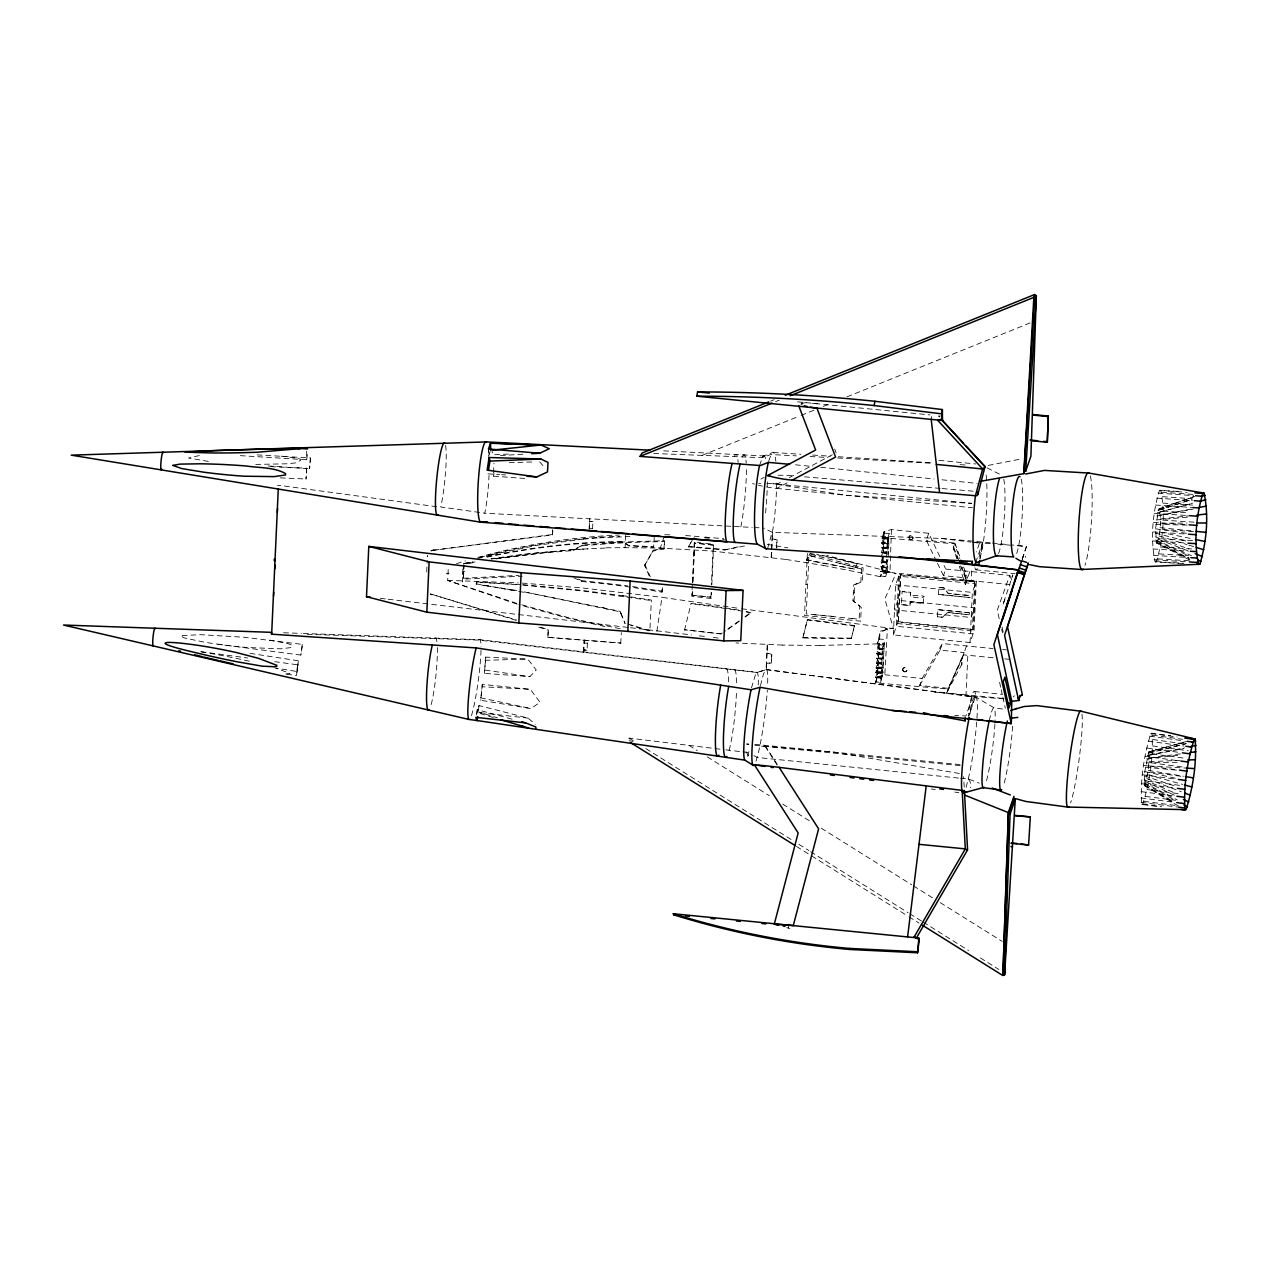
<?xml version="1.0" encoding="UTF-8"?>
<svg xmlns="http://www.w3.org/2000/svg" width="1270" height="1270" viewBox="0 0 1270 1270"><rect width="100%" height="100%" fill="white"/><g stroke="black" fill="none" stroke-linecap="round" stroke-linejoin="round"><path stroke-width="0.75" stroke-dasharray="5 3.75" d="M1156.859 806.386L1141.793 804.466C1139.936 780.812 1143.825 756.063 1150.874 733.409L1170.654 735.663M1178.338 805.958L1144.429 785.733L1144.778 771.604L1148.747 751.967L1185.942 741.585M1144.429 785.733L1148.286 770.382L1149.207 751.808M1141.793 804.466L1142.762 804.132C1149.81 781.479 1153.7 756.729 1151.842 733.076M485.727 657.114L484.394 673.37L529.939 676.624L536.242 669.973L528.352 659.876L526.399 659.051L485.727 657.114L484.394 673.37M1182.799 563.594L1155.144 561.927C1150.239 538.782 1152.557 513.032 1159.415 490.411L1180.386 491.474M1189.847 560.086L1156.589 543.084L1155.525 528.812L1158.621 509.095L1193.625 496.713M1156.589 543.084C1160.732 533.686 1162.066 518.192 1158.621 509.095M1155.144 561.927L1156.367 561.626C1163.241 539.004 1165.558 513.239 1160.653 490.093M939.8 556.546L928.735 533.273L891.429 529.574L884.11 531.622L882.698 573.85L887.619 572.183M891.429 529.574L890 572.135L882.761 572.262L880.237 576.644L882.206 570.405L882.825 556.72M990.108 543.592L972.788 542.226L979.535 543.258L979.726 542.369L976.519 551.942M516.827 603.393L447.691 580.374L448.342 566.309M426.704 572.008L427.212 560.61M462.836 568.865L462.248 581.835L463.486 578.279L464.074 565.309M463.852 564.34L463.169 579.168L522.288 576.183M485.553 585.867L476.139 583.835L516.985 591.074M487.95 586.248L485.569 585.391M524.796 478.457L493.395 476.171L493.998 463.121M490.728 586.74L487.966 585.756M499.872 588.137L490.744 586.248M505.19 589.058L499.888 587.645M511.842 590.137L505.222 588.566M621.062 613.458L625.11 623.649L620.109 611.807L523.859 591.82L620.141 611.314L621.062 613.521M547.814 637.35L620.855 643.064L547.814 637.35L548.275 629.571L540.782 627.301M431.403 550.942A8.112 7.318 14.9 0 1 433.927 550.196L552.498 534.924L552.831 527.59M547.942 636.889L548.275 629.571M552.498 534.924L552.783 530.812M583.486 652.256L584.025 640.413M589.026 530.654L589.566 518.827M583.74 652.288L584.406 639.985M592.947 521.653L589.709 521.383L592.947 521.653L592.566 528.764L589.343 528.479L589.836 518.827M587.026 650.24L583.803 649.954L587.026 650.24L587.407 643.128L584.105 643.08L587.407 643.128M602.456 607.52L608.155 609.203M620.744 643.525L621.332 632.65M606.187 547.783L625.11 547.672L625.745 533.765M573.707 577.707L581.882 581.533A408.384 176.101 9 0 1 642.715 588.962L661.956 592.169L662.21 586.597M649.208 575.897L644.604 565.547L652.875 551.116L663.924 549.053L664.559 540.734L624.618 541.925L583.12 544.894L573.722 549.64L523.558 554.26L491.077 558.8M661.956 592.169L662.432 587.565M663.924 549.053L664.559 540.734M720.947 633.905L684.498 629.745L720.947 633.905L725.551 630.603M744.506 545.957L724.773 549.958L688.292 546.894L693.15 538.623M738.981 610.172L736.314 609.695A305.768 183.753 0.3 0 0 721.376 607.441L716.359 606.695A305.625 184.944 2.3 0 0 701.262 604.631L691.086 603.472L701.215 605.123A305.625 184.944 2.3 0 1 716.343 607.187L721.36 607.933A305.768 183.753 0.3 0 1 736.283 610.187L741.22 611.045M692.309 584.644L691.785 596.249L711.2 598.472L711.47 592.661M692.388 582.708L694.245 542.084L700.77 542.798M692.213 595.233L710.946 597.154L692.213 595.233L692.388 591.423M692.817 581.898L694.658 542.957L713.327 545.084L711.47 584.359M692.277 595.027L692.452 591.296M692.88 582.009L694.658 542.957M710.882 597.36L711.216 591.566M711.819 584.93L713.676 544.306L702.389 542.973M724.773 549.958L740.664 546.243M745.077 617.109L751.014 612.854L746.157 611.426M307.165 634.301L478.965 640.112L756.936 672.465L766.064 669.687L767.207 644.493M771.176 557.514L771.446 551.704M771.525 549.767L772.319 532.32L763.524 528.018M766.334 669.719L766.604 663.813L771.509 662.924L771.89 654.574L767.112 652.637L767.493 644.509M771.461 557.546L771.827 549.418M771.842 549.005L772.319 538.575L776.811 540.179L776.462 548.037M772.604 532.336L772.335 538.242L777.129 539.956L776.748 548.307M802.831 638L807.418 619.522L815.356 620.49A555.292 325.263 -4.4 0 1 831.12 622.57L835.041 623.062A556.355 321.215 -6.3 0 1 846.757 624.538L854.519 625.586L851.281 638.651L802.831 638L807.418 619.522M822.309 555.403A555.292 132.255 8.5 0 1 834.072 557.911L837.978 558.832A556.355 136.509 10.1 0 1 849.63 561.737L857.329 563.721L854.456 569.055L806.386 560.165L810.45 552.974M833.374 616.426L806.244 613.95L808.942 555.434L817.404 557.482M851.281 638.651L854.519 625.586M851.63 618.379L859.155 619.268L859.758 606.25L852.964 600.678L853.71 584.883L860.869 581.93L861.457 568.912L808.942 555.434M854.456 569.055L806.402 559.673M854.091 601.377L854.853 584.708L862.441 581.581L863.076 567.769L807.355 553.466L804.529 615.458L860.631 621.173L861.266 607.378L852.964 600.678M857.329 563.721L849.598 562.229A556.355 136.509 10.1 0 0 837.962 559.324L834.057 558.403A555.292 132.255 8.5 0 0 818.34 555.069L810.435 553.466L806.386 560.165M993.045 657.701L963.406 654.844L948.023 689.038L875.379 682.879L877.379 676.291L879.078 638.969L884.444 639.493L884.237 643.827L882.285 649.748L880.999 677.751L875.617 677.593L880.983 678.116L882.936 672.528L877.57 671.989M876.268 663.432L878.221 657.638L883.587 658.162L881.634 663.972L876.268 663.432L878.221 657.844L883.571 658.368M881.888 658.701L876.49 658.558L881.856 659.082L883.809 653.193L884.015 648.827L878.649 648.303M882.11 654.098L876.697 653.891L882.063 654.415L884.031 648.573L884.222 644.16L878.872 643.636M882.317 649.351L876.935 648.891L882.285 649.748L876.919 649.224L878.888 643.303L884.237 643.827M880.681 566.658L886.031 567.452L888.127 558.689M886.285 562.451L880.888 562.308L886.238 562.832L888.206 556.943L888.841 542.941L883.491 542.417M881.332 552.45L886.682 553.196L888.635 547.386L883.285 546.862L881.316 552.672L886.714 553.117L881.332 552.45L886.714 552.91M886.936 548.18L881.555 547.719L886.904 548.529L888.841 542.941M889.27 533.606L887.317 539.194L881.967 538.67L883.904 533.082L889.27 533.606L887.127 543.496L881.761 542.973L887.111 543.862L889.063 538.274L883.698 537.75M884.11 531.622L881.967 538.67L887.349 539.131L887.127 543.496L881.761 542.973M883.904 533.082L883.063 551.736L888.413 552.275M886.428 559.34L885.841 571.865L880.475 571.325L885.825 572.198L887.984 561.848L882.618 561.324M883.142 667.782L881.205 673.37L875.84 672.846L877.792 667.242L883.142 667.782L882.952 672.163L877.586 671.624L875.617 677.593L881.015 678.037L880.793 682.419L875.427 681.895L880.808 682.339L882.936 672.528M881.221 673.29L875.84 672.846L881.237 673.005L883.158 667.496L883.793 653.494L878.443 652.97M887.571 570.928L887.762 566.611L882.412 566.071L880.459 571.659L885.841 572.119L885.619 576.532L880.253 575.993L885.619 576.532L887.571 570.928L882.206 570.405M881.555 547.719L886.904 548.243L889.063 538.274M893.366 634.936L895.668 584.835L899.636 573.437L976.312 581.009L974.026 631.111L970.058 642.525L893.366 634.936L897.35 623.538L899.636 573.437M898.382 622.157L900.684 574.548L974.677 581.866L972.375 629.475L898.382 622.157L900.684 574.548M909.987 605.568L910.13 602.377L923.322 603.218L910.288 601.932L909.987 605.568L901.398 604.726L902.144 591.503L910.717 592.344C906.081 602.536 943.197 594.979 910.574 595.551M910.415 595.995L910.717 592.344M923.163 603.663L923.607 596.836M937.482 616.791L937.879 609.679L969.518 612.807L969.359 614.791L947.372 612.632L942.721 617.299L937.482 616.791L942.8 617.077L947.452 612.394L969.359 614.791M938.514 594.439L938.895 587.343L944.134 587.851L948.325 593.408L970.296 595.582L970.137 597.567L938.514 594.439L970.137 597.567M966.502 645.938L961.946 659.019L961.676 664.924L962.247 658.13M959.294 566.182L965.343 584.549L965.914 577.755L961.565 566.88M965.644 583.644L965.914 577.755M1002.363 698.389L966.025 694.785L967.835 655.209M1010.015 584.565L971.232 580.723L971.772 568.849M970.058 642.525L972.344 592.423L976.312 581.009M766.064 669.687L972.693 696.42L965.883 715.994L954.818 715.312M654.304 536.051L653.669 547.275L628.65 545.862L623.3 542.147C577.437 542.068 531.67 547.576 486.854 557.197M875.379 682.879L877.491 676.815L880.078 631.222L884.968 630.19M877.491 676.815L884.809 674.783L887.412 628.841L885.095 628.92L893.429 628.618L884.841 598.98L895.953 573.468L826.833 555.466M516.858 584.644L476.679 581.914M520.621 584.438L476.663 582.343M476.536 715.073L479.012 705.548L528.066 718.121L535.353 724.344M479.012 705.548L478.234 712.518L528.066 718.121M482.33 684.339L480.679 700.262L531.003 708.596L539.988 702.278L531.178 690.467L528.749 689.213L482.33 684.339L480.679 700.262M306.689 451.215L306.673 459.756L307.816 450.929M656.86 631.365L661.987 597.329L739.791 608.505M931.212 419.386L931.656 416.528M476.52 713.502L477.202 709.644L512.572 719.312M740.87 526.828L741.378 524.288A44.18 5.001 -84.4 0 0 746.347 466.598M982.234 543.639L978.71 558.451M751.475 687.895L756.031 672.783L766.54 669.512L976.185 697.325L994.219 707.914L1004.03 709.216M760.46 685.562L763.572 673.656L766.54 669.512A48.53 4.731 -82.4 0 1 767.509 686.752M493.395 476.171L494.125 472.964M684.482 630.237L691.086 603.472M786.67 927.671A88.201 16.859 14.7 0 0 788.225 928.068L788.718 926.163M433.927 550.196L552.609 534.48M516.271 620.379L432.006 594.408A8.112 7.318 14.9 0 1 430.339 593.709M445.579 445.389A36.227 4.096 -84.4 0 1 440.722 506.984L484.759 513.175A40.386 5.191 -86.3 0 0 489.014 475.44M759.571 465.487L762.778 456.343L771.731 452.914A48.53 6.239 -86.3 0 1 775.859 461.312M768.763 460.931L771.731 452.914M729.075 750.252L729.869 747.411A44.18 5.001 -84.4 0 0 736.489 691.166M476.091 584.311L476.869 581.85M747.601 756.333L749.364 750.221M756.031 761.174L757.968 754.491A48.53 4.731 -82.4 0 0 767.318 690.086M966.153 787.321L969.661 773.112A48.53 4.731 -82.4 0 0 977.36 706.009A48.53 4.731 -82.4 0 0 969.216 717.344M912.86 538.559A2.175 1.873 16.8 0 0 910.32 535.988A2.175 1.873 16.8 0 0 909.256 539.051A2.175 1.873 16.8 0 0 912.86 538.559L913.019 538.035A2.175 1.873 16.8 0 0 910.479 535.464A2.175 1.873 16.8 0 0 909.415 538.512A2.175 1.873 16.8 0 0 913.019 538.035M1003.729 602.409L1012.825 574.881L1011.19 579.58M1022.302 559.038L1024.112 553.529L1025.827 557.324M1022.287 559.276L1026.477 546.433L1011.269 544.925M1022.175 559.308L1026.477 546.433L1015 545.528M623.872 547.672L660.257 548.053L664.274 536.337M490.141 451.803L488.585 456.263L488.474 450.818M462.582 574.421L463.82 570.881M496.189 558.864L543.004 552.99L573.421 550.545L573.722 549.64M573.421 550.545L583.12 544.894M581.184 581.485L582.2 580.644L627.618 585.851M644.604 565.547L653.193 550.227L664.226 548.148M652.875 551.116L653.193 550.227M713.327 545.084L694.579 543.179M861.425 568.992L835.835 562.229M853.329 592.82L854.472 593.042M881.126 557.117L883.063 551.529L888.428 552.053L886.508 557.578L887.143 543.798L881.745 543.338L883.714 537.369L889.079 537.908M882.84 556.403L880.888 562.308L886.269 562.769M879.078 638.969L877.125 644.557L882.491 645.096L884.444 639.493M902.144 591.503L910.558 592.804M901.398 604.726L910.13 605.123M881.412 668.639L883.38 662.829L878.014 662.289L876.062 667.893L881.412 668.639L876.062 668.099L877.999 662.511L883.364 663.035M936.593 561.499L926.29 540.258L928.735 533.273M882.952 672.163L880.999 677.751L875.633 677.227M938.895 587.343L944.054 588.073L948.245 593.63L970.296 595.582M963.597 567.007L967.597 578.056L943.467 575.675L945.769 569.071L944.054 565.499M956.881 558.848L953.262 547.83L954.913 543.084L926.29 540.258M937.879 609.679L969.518 612.807M919.671 685.467L940.07 650.145L964.2 652.542L948.293 688.292L919.671 685.467L922.099 678.482L942.372 643.557L993.076 648.573M940.07 650.145L942.372 643.557M965.343 584.549L969.899 571.468M975.662 562.515L982.758 542.115A35.798 4.048 -84.4 0 1 979.98 559.403M974.677 581.866L900.525 575.008M961.977 664.019L946.642 693.039L948.293 688.292M972.375 629.475L898.525 621.697M1003.157 604.171L1004.792 599.472M945.769 569.071L1009.761 575.405L997.268 610.108L999.426 619.569M946.642 693.039L961.946 659.019M478.965 640.112L478.981 640.064A40.386 3.937 -82.4 0 1 481.044 646.922M217.932 644.223L300.768 655.082L302.387 645.35L302.26 644.382L243.903 637.238L200.692 634.683L180.403 635.651L184.023 637.873L203.898 642.08A559.435 558.768 9.5 0 0 246.634 647.478L280.479 648.811L291.878 647.494L291.084 644.827L287.337 643.382L269.621 640.096M734.362 456.597L735.139 454.946A44.069 4.985 -84.4 0 1 738.124 462.534M742.458 456.914L743.204 455.358A44.18 5.001 -84.4 0 1 746.204 462.963M767.651 548.481L772.97 528.876A48.53 6.239 -86.3 0 0 776.668 480.679M688.292 546.894L694.103 537.559M1013.349 696.849L1014.381 695.801M739.172 620.871L727.091 629.507M745.109 616.617L751.046 612.362M739.156 621.363L723.995 632.19M760.889 479.123L764.222 477.345M766.921 483.41A143.288 126.079 -6.5 0 1 771.017 483.616L777.129 484.092L782.526 481.235M789.305 477.631L832.612 454.596M766.461 486.966A112.792 99.251 -6.5 0 0 776.684 488.394L787.035 482.886M770.572 401.161L774.24 399.685M775.605 401.653L779.256 400.177M702.119 455.358L799.29 416.115M801.116 415.385L813.959 410.194M823.119 406.495L830.453 403.527M846.963 396.875L1030.303 322.834M285.734 674.021L290.036 673.386L275.59 668.052L296.688 671.465L298.402 660.797L296.45 675.545L297.99 664.845L274.733 661.686M297.99 664.845L296.688 671.465M1159.208 508.937L1194.721 496.427M302.26 644.382L300.911 655.034M1157.986 510.397L1192.451 499.142M1159.7 509.953L1192.403 499.364M456.517 563.626L465.392 560.911M726.265 668.893L726.694 668.766A44.069 4.985 -84.4 0 1 728.535 684.53M734.33 669.846L734.743 669.719A44.18 5.001 -84.4 0 1 736.584 685.514M975.217 697.278L973.915 697.659L972.185 701.342L968.645 716.153L975.757 695.754A35.798 4.048 -84.4 0 0 968.264 714.026M477.663 557.451C523.827 544.639 571.5 537.083 619.363 535.035M1148.747 751.967L1186.577 741.474M479.806 557.435C525.399 545.1 572.437 537.908 619.649 536.305M477.917 558.435L492.427 554.577M1157.335 512.762L1192.72 503.142M1160.082 512.064L1192.53 503.285M310.436 457.978L309.594 468.741L310.436 457.978L255.429 454.787M1149.509 752.792L1186.497 743.442M1148.143 753.269L1185.45 743.966M448.024 573.341L446.643 573.691L449.04 573.103M306.641 468.217L306.022 478.996L306.641 468.217L267.779 466.503M492.395 554.593L537.432 545.227L583.517 539.131M486.886 556.704C531.686 547.084 577.469 541.576 623.316 541.655L628.682 545.37L653.701 546.783M1149.62 754.888L1184.402 747.824M464.153 563.451L473.027 561.848M1160.304 515.128L1192.927 508.698M1147.461 755.634L1183.831 748.538M988.235 465.392L1021.953 458.851M1156.732 516.033L1193.165 509.064M468.884 563.42L476.536 562.07M463.359 563.61L472.837 562.007M465.741 563.467L475.059 561.896M491.03 559.022L537.162 552.879L570.024 550.053M463.502 571.77L464.725 571.579M496.745 558.387L551.275 551.72M1149.54 757.904L1180.401 753.84M199.342 455.549L188.516 458.01L211.677 461.962M1146.731 758.889L1180.132 754.999M940.292 415.941L938.482 416.131A2.461 1.889 -42.7 0 1 939.879 417.116M1160.367 518.922L1189.196 515.858M582.819 545.783L583.517 545.719A408.384 166.735 -3.7 0 1 644.858 542.004L664.258 541.623M463.486 578.279L519.001 575.373M583.486 539.131L598.98 537.845M1156.208 519.986L1188.355 517.081M569.897 549.815L588.28 548.894M598.964 537.845L629.952 536.511M500.38 455.565L525.923 454.057M574.056 549.481L606.219 548.021M508.397 454.057L492.808 454.803L491.76 449.786M877.602 643.89L819.69 645.477M1149.286 761.683L1179.957 760.349M509.238 462.677L534.019 461.931M484.997 660.321L526.399 659.051M447.691 580.374L518.271 582.851M1146.016 762.825L1178.798 762.254M886.952 628.872L879.983 632.936L877.157 643.906L882.523 645.017L882.301 649.414L876.935 648.891M1160.256 523.208L1187.101 523.065M851.297 638.159L802.862 637.508M255.746 464.423L288.147 463.772L295.577 462.883L300.482 460.439L300.466 459.232L296.624 458.025L278.813 455.867M819.991 645.477L782.288 645.081M1155.795 524.351L1187.148 525.113M973.042 541.147L941.308 538.464L772.319 532.32M972.772 542.147L979.615 542.353M658.606 548.021L712.502 551.085L786.305 559.498M283.559 632.762L301.355 633.397M303.324 633.46L480.06 639.683L757.222 672.37A44.466 4.334 -82.4 0 1 758.206 686.006M653.701 453.501L762.127 457.676L770.938 454.533L796.401 455.851M782.399 645.081L735.965 642.953M664.845 534.67L672.259 534.972M660.257 548.053L662.194 548.132M280.337 477.869L306.022 478.996M528.749 689.213L482.552 686.784M663.67 450.866L764.302 455.962M810.101 456.549L827.722 457.454M837.517 457.962L933.545 463.375M730.806 526.288L484.743 513.239M734.393 526.478L752.189 527.415M754.078 527.526L759.746 527.828M777.431 483.933L772.858 483.727L845.868 495.236L971.645 503.412M1148.858 765.937L1186.466 768.112M1154.097 559.8L1189.657 561.959M1156.367 561.626L1184.021 563.293M240.347 455.644L306.673 459.756M1152.827 548.926L1188.402 551.132M1159.065 553.895L1188.672 555.72M1153.303 555.371L1188.863 557.546M1157.716 558.879L1189.307 560.8M487.966 473.853L499.681 474.583M501.65 474.71L505.555 474.948M1161.431 538.702L1193.022 540.702M1152.7 540.925L1188.26 543.179M1160.335 547.021L1193.895 549.1M773.382 452.485L800.91 454.279M812.689 455.057L830.389 456.216M838.248 456.724L932.577 462.867M960.088 464.661L967.946 465.185M1153.493 522.494L1187.069 524.7M1162.304 529.526L1193.879 531.574M1152.922 531.924L1186.513 534.083M1163.082 511.096L1188.736 512.826M1154.351 513.318L1189.911 515.699M1162.86 520.113L1194.435 522.192M268.049 465.963L309.594 468.741M1156.732 498.126L1192.276 500.586M1162.955 503.095L1192.562 505.111M1155.462 505.015L1192.99 507.555M1159.415 490.411L1187.053 492.347M1161.701 492.22L1193.276 494.427M1158.081 493.141L1193.625 495.617M1162.479 496.665L1192.085 498.713M688.308 546.402L724.789 549.466M997.775 544.179L1013.079 545.386M1004.157 698.881L964.057 695.738L972.677 696.865M685.641 535.543L699.119 536.607M522.208 583.089L581.85 587.899L661.987 597.329M804.497 476.822L940.244 488.394M942.118 488.553L974.122 491.268M882.015 537.67L954.659 543.83L959.517 558.435M886.92 548.465L881.539 548.005L883.491 542.131L888.857 542.655M589.407 528.256L592.63 528.526M886.063 567.372L880.666 566.912L882.634 561.07L888 561.61M885.857 571.786L880.475 571.325L882.412 565.737L887.778 566.277M971.232 580.723L966.803 580.358L962.549 567.563M881.872 659.019L876.49 658.558L878.459 652.653L883.809 653.193M881.666 663.686L876.284 663.226L881.634 663.972M934.291 692.102L966.025 694.785M704.913 537.067L723.773 538.75M795.433 464.82L812.911 466.503M522.843 584.644L581.168 590.296L627.221 596.313L622.094 595.646M522.811 585.137L581.12 590.772L651.351 600.567M1145.35 767.159L1177.56 770.239M958.548 778.065L757.111 757.444L753.745 755.523M960.517 778.256L968.343 779.002L979.297 783.161M797.56 401.812L929.926 414.909M938.959 460.327L975.614 463.947M777.129 484.092L971.217 503.285M776.684 488.394L972.502 507.762M976.932 541.528L990.362 542.861M992.267 543.052L1009.364 544.735M883.269 547.068L888.635 547.608M975.963 569.817L1015.159 573.691M880.904 562.007L886.254 562.531M895.668 584.835L972.344 592.423M813.641 614.601L852.726 618.601M897.35 623.538L974.026 631.111M1002.57 649.51L1006.364 649.891M1004.681 658.86L1010.491 659.432M884.031 648.573L878.665 648.049L876.697 653.891L882.094 654.352L876.713 653.637M876.506 658.257L881.872 658.781M883.158 667.496L877.792 666.956L875.856 672.56L881.221 673.084M884.809 674.783L922.099 678.482M877.379 676.291L882.729 676.831M974.376 691.547L1001.808 694.261M754.713 744.395A112.792 23.431 7 0 1 764.953 745.315L960.771 764.683M754.967 745.268A143.288 29.782 7 0 0 759.047 745.728L961.215 765.746M1159.986 527.685L1194.292 531.178M820.737 467.296L934.133 478.996M941.959 479.79L977.154 483.425M722.693 539.353L724.471 539.559M741.616 608.759L893.429 628.618M380.286 598.329L386.191 599.027M388.175 599.25L628.491 627.491M630.46 627.729L691.515 634.905M699.389 635.825L705.31 636.524M713.184 637.445L719.09 638.143M941.308 538.464L971.058 542.1M807.387 620.014L815.324 620.982A555.292 325.263 -4.4 0 1 831.104 623.062L835.025 623.538A556.355 321.215 -6.3 0 1 846.741 625.03L854.488 626.078M629.253 739.045L629.079 738.108L720.995 749.268M725.853 749.856L740.839 751.681M742.791 751.919L748.681 752.634M1142.762 804.132L1161.605 806.529M1141.079 791.623L1174.988 796.004M1145.445 796.401L1175.591 800.29M1140.92 797.989L1174.829 802.354M1144.016 801.37L1177.925 805.72M1141.159 802.37L1178.846 807.196M1148.509 781.272L1182.386 785.717M1141.619 783.685L1175.544 788.114M1146.985 789.543L1178.989 793.702M1149.906 772.144L1183.799 776.637M1142.524 774.748L1176.433 779.208M931.339 788.972L935.26 789.495M954.849 792.099L958.771 792.623M1145.127 756.269L1179.02 760.825M1151.112 762.794L1184.989 767.318M1143.714 765.381L1177.623 769.906M436.753 506.73L278.606 485.251A2.032 1.095 5.5 0 0 277.59 485.727M1152.557 745.919L1188.307 750.776M1146.651 747.998L1180.544 752.586M1152.017 753.856L1185.878 758.412M201.089 651.685L247.602 658.003M286.718 674.227L296.45 675.545M1150.874 733.409L1177.211 737.044M1152.477 735.171L1182.576 739.299M1149.62 736.171L1183.497 740.807M1152.716 739.553L1186.577 744.172M1148.175 741.14L1183.942 746.014M1155.525 528.812L1186.672 533.305M632.587 586.565L662.257 591.264M485.14 670.115L529.939 676.624M250.015 653.351L298.402 660.797M786.193 559.483L823.643 565.452M630.952 596.9L651.383 600.075L649.843 631.095L630.682 625.427M200.835 651.812L206.454 652.701M629.063 740.759L632.968 741.378M767.223 544.385L787.749 547.767M806.958 584.549L805.942 584.454M1148.286 770.382L1183.434 776.24M959.31 773.493L834.136 752.158L760.889 745.919L765.445 746.792M511.858 589.645L520.43 591.201M518.7 591.375L523.843 592.312M823.341 565.404L880.666 576.739M620.173 628.729L570.913 618.284L518.62 603.933M746.125 611.918L751.014 612.854M1159.573 532.035L1193.546 539.099M816.562 554.212L818.356 554.577M604.901 626.554L566.928 617.966L518.874 604.679M1144.778 771.604L1176.512 778.447M480.441 697.77L531.003 708.596M889.683 572.056L887.714 571.627L895.953 573.468M788.225 928.068L789.781 928.433M1155.43 533.098L1186.91 541.274M1147.62 774.716L1182.592 784.4M649.875 630.603L626.983 623.76M493.284 717.486L478.409 713.042L477.202 709.644M517.096 604.139L449.072 580.977M432.006 594.408L516.398 619.919M538.782 627.189L548.148 630.015M1159.05 535.988L1186.99 544.576M1188.863 545.147L1194.451 546.862M476.948 711.486L497.411 717.82M1144.349 775.859L1175.734 786.289M1155.494 536.908L1188.879 548.957M1146.889 778.637L1181.259 791.734M1158.446 539.258L1189.641 551.513M1144.079 779.621L1175.639 793.401M1155.716 539.956L1191.419 555.673M1157.811 541.623L1189.022 555.942M1146.175 781.907L1174.575 795.29M1156.081 542.068L1188.91 558.197M1157.176 542.925L1189.593 559.133M987.06 467.9L1000.585 474.694M578.501 579.072L581.501 580.581M1144.016 782.653L1177.258 799.925M1145.476 784.257L1175.131 800.322M1144.127 784.733L1174.401 802.132M1144.889 785.574L1174.559 802.926M688.88 745.363L697.262 750.602M707.311 756.904L769.303 795.687M782.717 804.085L809.53 820.849M821.261 828.199L911.733 884.809M913.416 885.857L933.529 898.446M940.229 902.637L1002.221 941.419M629.079 738.108L634.127 741.251M645.89 748.617L792.131 840.121M798.846 844.328L808.926 850.63M810.609 851.678L908.098 912.685M909.78 913.733L921.56 921.099M923.226 922.147L968.613 950.547M980.376 957.913L998.871 969.47M796.544 846.455L809.974 854.853M811.641 855.901L907.272 915.734M908.939 916.781L919.02 923.084M539.75 461.772L544.29 467.296M968.343 779.002L970.201 781.828L970.677 787.781M764.953 745.315L778.097 765.778M765.175 746.363L777.208 765.096M745.95 751.681L749.094 756.587M937.466 563.277L943.467 575.675M644.922 564.658L650.288 576.739M1009.761 575.405L1011.825 580.184M953.579 546.925L958.659 559.625M953.262 547.83L957.628 558.705M960.533 565.96L965.613 578.644M834.692 449.12L836.073 452.755M954.913 543.084L960.93 559.657M1001.601 629.047L1002.459 632.841M1002.125 627.189L1003.363 632.857M999.601 682.323L1000.824 687.895M1001.236 689.737L1002.459 695.293M1002.871 697.151L1005.316 708.263M964.2 787.067L963.628 776.7M1081.945 714.058A48.53 4.731 -82.4 0 1 1079.357 757.396A48.53 4.731 -82.4 0 1 1070.594 802.91M481.012 650.224A40.386 3.937 -82.4 0 1 471.313 715.962M989.282 720.503A40.386 3.937 -82.4 0 1 995.013 722.249M994.934 723.9A40.386 3.937 -82.4 0 1 985.472 784.193M434.721 638.477A36.227 4.096 -84.4 0 1 437.182 644.604M437.325 647.573A36.227 4.096 -84.4 0 1 430.435 706.85M1012.587 726.234A40.386 3.937 -82.4 0 1 1003.125 786.527M210.09 653.336A607.282 451.548 9.6 0 1 250.444 661.495M431.895 594.868A8.112 7.318 14.9 0 1 430.228 594.169M746.633 743.823A112.792 23.431 7 0 1 748.649 743.95M748.84 744.553A143.288 29.782 7 0 1 746.808 744.299M1003.776 479.298A40.386 5.191 -86.3 0 1 1003.983 521.319A40.386 5.191 -86.3 0 1 997.49 555.434M1021.159 479.076A40.386 5.191 -86.3 0 1 1022.191 515.477A40.386 5.191 -86.3 0 1 1016.699 553.529M986.139 475.012A48.53 6.239 -86.3 0 1 979.726 558.514M762.778 456.343A44.466 5.715 -86.3 0 1 765.588 458.581M767.302 481.774A44.466 5.715 -86.3 0 1 765.27 515.731M977.328 568.5A35.798 4.048 -84.4 0 1 974.947 567.801M1090.311 475.933A48.53 6.239 -86.3 0 1 1091.549 519.652A48.53 6.239 -86.3 0 1 1084.961 565.372M488.585 449.247A40.386 5.191 -86.3 0 1 489.125 456.438M778.065 475.218A150.416 132.191 -10.1 0 1 792.702 475.821M704.31 537.781A305.625 67.04 2.8 0 1 709.358 538.194M427.482 556.006A8.112 7.318 14.9 0 0 427.387 556.816L427.514 556.371A8.112 7.318 14.9 0 1 427.593 555.561M430.784 550.894A8.112 7.318 14.9 0 1 434.054 549.751M802.449 404.924A70.279 60.261 -20.9 0 1 800.957 404.558M762.429 486.156A112.792 99.251 -6.5 0 1 758.444 485.203M754.507 484.14A112.792 99.251 -6.5 0 1 752.554 483.553M758.714 483.346A143.288 126.079 -6.5 0 1 760.762 483.314M817.388 403.781A88.71 78.057 -6.5 0 0 812.578 403.416A89.694 78.93 -6.5 0 0 809.355 403.32M801.243 403.495A89.694 78.93 -6.5 0 1 802.862 403.416M801.148 403.241A88.201 75.629 -20.9 0 1 809.053 402.558M898.668 576.183L896.382 626.285L973.074 633.857L975.36 583.771L898.668 576.183M767.096 653.05L766.62 663.48L771.223 662.638L771.588 654.78L767.096 653.05M897.874 600.265L894.524 609.886L971.201 617.474L974.55 607.854L897.874 600.265M881.459 668.337L876.062 667.893L881.428 668.417M902.875 670.703A2.175 2.016 22.6 0 0 906.59 671.084A2.175 2.016 22.6 0 0 904.907 667.845A2.175 2.016 22.6 0 0 902.875 670.703M903.018 670.354A2.175 2.016 22.6 0 0 906.732 670.719A2.175 2.016 22.6 0 0 905.05 667.48A2.175 2.016 22.6 0 0 903.018 670.354"/><path stroke-width="1.5" d="M1181.354 809.53L1185.132 810.006C1183.275 786.495 1187.148 761.873 1194.149 739.362L1195.118 739.029C1196.959 762.54 1193.101 787.146 1186.101 809.657L1067.61 807.053L1025.874 801.465L1016.063 798.766M1198.594 564.563C1193.721 541.544 1196.022 515.938 1202.849 493.443L1204.071 493.141C1208.945 516.144 1206.643 541.75 1199.817 564.245L1081.516 569.484L1039.638 566.69L1029.716 564.658M923.306 713.264L965.089 720.836L965.168 718.042M1013.65 802.005L1013.968 796.369L1008.316 812.594L1002.887 975.566L922.369 925.179M1008.428 814.038L1002.982 974.709L1004.602 974.868L1015.254 799.211L1013.65 799.052L1008.428 814.038L1010.031 814.197L1015.254 799.211M1004.602 974.868L1010.031 814.197M1036.336 295.577L1030.907 456.216L1025.684 471.202L1024.08 471.043L1034.732 295.402L1036.336 295.577L1025.684 471.202M1032.002 440.753L1047.29 442.262L1048.306 416.052L1032.812 414.512M1047.29 442.262L1048.306 416.052M1026.7 562.435L1021.683 560.769L997.41 634.54L1011.777 701.357L1011.285 723.567L892.016 710.422L760.079 687.292L751.046 689.769L476.186 647.922L271.653 634.19L278.273 489.093M273.542 596.138L273.717 592.249M274.78 568.896L274.971 565.007M277.368 512.477L277.543 508.587M366.506 596.709L368.792 546.402L743.061 590.391L740.759 640.699L723.821 640.89L627.84 631.396L518.858 622.998L426.831 612.188L366.506 596.709L370.443 597.17M426.831 612.188L429.117 561.88L368.792 546.402M518.858 622.998L521.16 572.707L429.117 561.88M627.84 631.396L630.126 581.088L521.16 572.707M723.821 640.89L726.107 590.582L743.061 590.391M981.123 481.203L1023.795 473.631L1033.843 297.37L1034.86 294.434L785.257 395.24M1013.444 802.672L1013.65 799.052M1011.158 843.328L1028.589 845.042L1030.319 816.896L1014.825 815.372M972.36 561.372L972.185 564.404L972.36 561.372L926.528 558.927L1018.302 569.928L1017.111 573.881L1017.667 572.484L1024.35 574.707L1028.367 562.991L1007.523 626.824L1022.366 694.738L1019.493 696.182M919.289 939.101L918.845 938.038L673.275 913.749L673.703 914.813A842.677 818.753 -22.2 0 0 849.852 949.484L917.591 952.786L919.289 939.101L916.21 938.292L967.581 849.868L964.39 790.686L779.113 767.35A118.031 24.765 8.8 0 0 754.364 764.778L798.163 832.961L774.24 924.306M907.59 936.927L926.084 786.86M917.591 952.786L918.845 938.038M798.687 405.606L815.642 450.009L767.556 475.567A118.031 103.727 -10.1 0 0 792.226 480.123L975.439 495.729L975.217 497.38A48.53 6.239 -86.3 0 0 977.932 562.197L997.49 555.434M488.521 470.202L489.903 461.105L489.109 457.517L540.893 459.01L548.021 462.391L547.481 471.948L536.829 476.917L527.05 476.298M965.089 720.836L965.502 718.201M696.881 396.208L697.563 391.938A842.677 388.842 9 0 1 874.871 401.272L942.388 409.559L942.467 420.497L696.881 396.208A842.677 388.842 9 0 1 874.189 405.559L941.705 413.845L942.467 420.497M874.189 405.559L874.871 401.272M941.705 413.845L942.388 409.559M271.685 632.349L63.5 625.03L468.836 719.423L477.107 720.534L477.758 716.788M720.741 685.117L720.376 686.927A44.069 4.985 -84.4 0 0 715.454 735.632A44.069 4.985 -84.4 0 0 718.566 755.666L718.82 755.142M728.726 686.34L728.408 687.927A44.18 5.001 -84.4 0 0 723.471 736.759A44.18 5.001 -84.4 0 0 726.583 756.856L726.789 756.412M489.109 457.517L487.14 470.154L536.829 476.917M751.046 689.769L750.84 690.705A44.466 4.334 -82.4 0 0 744.871 760.143L753.062 765.318M760.079 687.292L759.571 689.531A48.53 4.731 -82.4 0 0 752.396 742.982A48.53 4.731 -82.4 0 0 754.364 764.857M779.113 767.35L818.61 828.85L793.274 925.608A69.961 14.541 7 0 0 785.225 924.925L784.828 926.417A70.279 13.43 14.7 0 0 783.288 926.1M975.439 495.729L982.647 468.979L937.8 420.402A2.461 1.889 -42.7 0 0 938.8 419.91M977.932 494.189L985.06 466.439L966.184 446.135M1011.777 701.357L1018.619 700.484L1020.191 695.976L1022.366 694.738M789.622 464.296L768.366 462.375L759.476 465.852A44.466 5.715 -86.3 0 0 754.602 513.032A44.466 5.715 -86.3 0 0 757.523 544.29L766.397 548.799L954.087 561.086M768.366 462.375L768.128 463.28A48.53 6.239 -86.3 0 0 762.81 514.794A48.53 6.239 -86.3 0 0 765.985 548.894L766.397 548.799M432.371 644.985L432.038 646.176A36.227 4.096 -84.4 0 0 426.736 688.943A36.227 4.096 -84.4 0 0 429.133 709.612M732.123 463.391L731.853 464.36A44.069 4.985 -84.4 0 0 725.71 511.016A44.069 4.985 -84.4 0 0 726.996 541.83L480.377 522.145L71.247 455.152L486.537 441.912L649.891 450.167M740.14 463.994L739.918 464.788A44.18 5.001 -84.4 0 0 733.742 511.572A44.18 5.001 -84.4 0 0 735.044 542.481L735.298 542.417M476.186 647.922L475.964 648.684A40.386 3.937 -82.4 0 0 469.106 691.324A40.386 3.937 -82.4 0 0 468.836 719.423M1002.649 619.379L1012.111 590.391M1024.35 574.707L1004.586 635.254L1018.619 700.484M974.582 565.594L975.662 562.515L976.963 562.134M1023.795 473.631L1025.049 470.027M1014.793 580.771L1016.429 576.088M1006.761 605.361L1008.396 600.662M967.581 719.249L967.883 718.36L971.645 718.82M1010.634 703.104L1008.999 707.803L1003.268 681.863L1004.903 677.164L1010.634 703.104L1006.951 703.564M1030.319 816.896L1014.889 815.753M1028.589 845.042L1021.001 843.915M490.522 443.262L488.442 448.993L539.686 453.231L549.291 448.739L541.306 445.119L490.522 443.262L490.664 450.31M915.892 937.927L914.241 936.8L965.311 848.884L962.184 790.686M759.571 465.487L640.064 456.39L642.096 453.041L768.731 401.907M964.375 790.829L962.295 791.829L961.85 790.337A48.53 4.731 -82.4 0 1 969.216 717.344M792.226 480.123L835.581 457.073L816.896 408.067A69.961 61.563 -6.5 0 1 810.45 407.162M640.064 456.39L771.938 403.13M790.257 395.732L1033.843 297.37M271.256 633.222L271.653 634.19M1013.127 709.676L1024.08 706.517L1036.796 705.612L1081.103 711.248L1195.118 739.029L1187.593 737.997M1015.508 708.835L1016.651 708.422M1025.509 474.028L1044.496 470.408L1088.914 473.075L1204.071 493.141L1198.15 492.712M1201.484 496.427L1205.119 495.252M963.533 792.845L966.66 791.956M1200.166 501.221L1205.897 499.666M962.692 793.131L982.996 787.638L1000.649 789.988M1192.054 742.045L1195.753 741.108M1190.196 746.649L1195.991 745.458M1198.689 507.571L1206.373 506.063M967.137 850.09L965.311 848.884L919.004 844.312M1190.053 752.57L1195.832 751.792M1010.968 718.248L1017.794 717.375M492.585 450.12L540.528 445.056M937.8 420.402L939.609 420.211M1196.896 515.033L1206.5 514.017M531.828 453.707L539.686 453.231M1187.625 760.016L1195.292 759.682M489.903 461.105L540.893 459.01M1196.689 523.018L1206.278 522.97M296.561 448.31L260.128 449.167A607.282 17.605 -2 0 0 215.678 450.564L185.007 452.152L213.138 452.993A610.378 315.325 -7.3 0 0 257.397 452.215L300.291 448.596L296.561 448.31L307.467 448.977M500.189 443.373L511.873 443.897M523.558 444.421L539.131 445.119M673.275 913.749A842.677 818.753 -22.2 0 0 849.424 948.42L917.162 951.722M1186.466 768.112L1194.387 768.572M1189.657 561.959L1197.546 562.435M1190.371 551.259L1196.292 551.625M1190.847 557.657L1196.769 558.022M959.993 561.546L967.359 562.007M1188.26 543.179L1196.165 543.671M1189.053 524.827L1196.959 525.351M1188.482 534.21L1196.388 534.718M1189.911 515.699L1197.816 516.223M1194.244 500.713L1200.182 501.126M1192.99 507.555L1198.912 507.968M1194.959 492.887L1202.849 493.443M1195.594 495.76L1201.515 496.173M892.016 710.422L905.764 711.486M909.685 711.803L915.591 712.264M523.923 525.177L533.797 525.971M539.718 526.463L549.592 527.256M555.514 527.748L565.388 528.558M571.309 529.034L596.979 531.13M600.932 531.447L628.571 533.702M632.524 534.035L660.162 536.289M664.115 536.607L757.698 544.243M487.664 521.906L481.759 521.795A40.386 5.191 -86.3 0 1 478.187 483.378A40.386 5.191 -86.3 0 1 486.537 441.912M495.236 522.589L502.825 523.288M508.524 523.811L518.001 524.685M1033.875 297.863L1035.479 298.037M1032.653 415.052L1048.147 416.576M697.563 391.938L709.327 393.097M1030.018 440.007L1037.765 440.769M1043.575 441.357L1047.448 441.738M936.339 464.407L982.647 468.979L985.06 466.947L941.276 419.513M630.126 581.088L726.107 590.582M1011.317 842.962L1017.127 843.534M1010.952 846.55L1012.571 846.709M673.703 914.813L679.593 915.4M685.467 915.972L689.388 916.368M710.962 918.496L714.883 918.893M736.441 921.02L740.362 921.401M761.936 923.544L765.858 923.925M1003.84 972.249L1005.459 972.407M1196.197 531.368L1205.722 532.336M744.871 760.143L535.845 729.297L535.845 727.011L525.605 722.884L475.853 717.344L476.837 720.598M899.033 556.768L1018.302 569.928L993.87 644.684L1011.285 723.567L986.758 720.63M923.322 713.026L927.116 713.486M944.245 715.534L948.055 715.994M977.313 719.503L982.98 720.169M830.389 774.954L834.326 775.462M850.027 777.462L853.948 777.97M859.838 778.716L863.775 779.224M869.664 779.97L873.585 780.478M939.752 788.94L943.515 789.416M1176.877 796.258L1184.418 797.227M1176.718 802.592L1184.259 803.561M1178.846 807.196L1184.497 807.926M1177.417 788.368L1184.958 789.353M1178.322 779.462L1185.862 780.447M1180.909 761.079L1188.45 762.079M1179.513 770.144L1187.037 771.16M1182.418 752.84L1189.958 753.856M1184.751 738.076L1194.149 739.362M1187.259 741.331L1192.911 742.109M1185.831 746.268L1191.482 747.046M477.107 720.534L535.845 729.297M519.62 725.789L523.399 726.424M1185.386 776.573L1193.197 777.875M1195.419 539.496L1204.865 541.464M194.659 654.812L201.993 656.606M521.891 721.852L525.605 722.884M1184.434 784.908L1191.8 786.956M178.784 650.732L180.562 651.224M500.713 719.709L528.606 728.028M1196.308 547.433L1203.754 549.719M1020.366 564.674L1027.049 566.896M1019.238 567.976L1025.922 570.198M1018.318 570.611L1025.017 572.818M1017.635 572.024L1024.334 574.246M1184.862 793.099L1190.292 795.179M992.076 788.035L1010.317 794.972M1195.149 553.688L1202.499 556.562M964.803 795.131L1008.316 812.594M1197.689 559.927L1201.15 561.515M1183.449 799.481L1188.768 801.989M1196.403 562.531L1199.817 564.245M1183.846 805.037L1187.339 806.926M1020.318 560.864L1015.937 558.34M914.241 936.8L915.987 937.752M630.46 742.537L794.861 845.407M941.118 418.989L963.549 443.278M1018.096 697.77L1019.461 700.072M849.424 948.42L849.852 949.484M931.212 419.386L939.53 492.331M1068.911 806.593A48.53 4.731 -82.4 0 1 1069.356 760.905A48.53 4.731 -82.4 0 1 1081.103 711.248M1001.728 789.607A40.386 3.937 -82.4 0 1 1000.363 767.953A40.386 3.937 -82.4 0 1 1007.364 720.979M1010.793 710.628A40.386 3.937 -82.4 0 1 1011.872 710.247M984.075 787.257A40.386 3.937 -82.4 0 1 982.615 766.778A40.386 3.937 -82.4 0 1 989.282 720.503M275.003 560.673A2.016 0.841 2.6 0 1 274.907 559.244M773.112 767.604A150.416 31.559 8.8 0 1 771.017 767.318M764.762 766.413A150.416 31.559 8.8 0 1 758.523 765.445M756.444 765.111A150.416 31.559 8.8 0 1 754.364 764.778M153.368 645.811A8.906 1 -84.4 0 1 153.13 636.222A8.906 1 -84.4 0 1 155.21 628.761M233.124 663.829A610.378 190.833 11.5 0 1 220.059 660.876M218.202 660.448A610.378 190.833 11.5 0 1 203.819 657.066M775.779 924.369A71.438 14.843 7 0 1 785.225 924.925M775.7 924.671A70.279 13.43 14.7 0 1 778.716 925.211M1083.167 569.055A48.53 6.239 -86.3 0 1 1078.865 522.891A48.53 6.239 -86.3 0 1 1088.914 473.075M999.395 478.965A40.386 5.191 -86.3 0 0 993.648 522.256A40.386 5.191 -86.3 0 0 996.125 555.784L1013.825 556.943A40.386 5.191 -86.3 0 1 1011.984 512.889A40.386 5.191 -86.3 0 1 1019.985 476.694M977.249 492.173A2.477 2.127 36.5 0 1 975.63 495.776M979.71 560.657A35.798 4.048 -84.4 0 1 978.9 563.991M438.039 514.683A36.227 4.096 -84.4 0 1 436.594 480.377A36.227 4.096 -84.4 0 1 444.738 443.246M767.556 475.567A150.416 132.191 -10.1 0 1 769.652 475.456M161.719 469.106A8.906 1 -84.4 0 1 161.036 461.343A8.906 1 -84.4 0 1 163.243 452.755M807.275 406.511A71.438 62.865 -6.5 0 1 804.148 405.717M274.225 666.718L262.255 666.178L237.506 661.861A685.768 449.691 19.8 0 1 191.437 651.653C150.781 642.033 161.242 640.144 195.834 645.033A534.114 498.745 39.2 0 1 236.537 652.574L258.207 658.241L276.796 665.305L276.717 666.496L274.225 666.718M172.831 465.423L181.785 468.582L203.724 472.186A534.114 438.642 24.6 0 0 244.586 476.218L274.161 476.615L285.496 474.964L285.528 473.599C274.383 467.169 259.318 467.963 246.444 466.026A685.768 667.956 83.1 0 0 200.009 463.804L180.054 464.106L172.831 465.423"/></g></svg>
